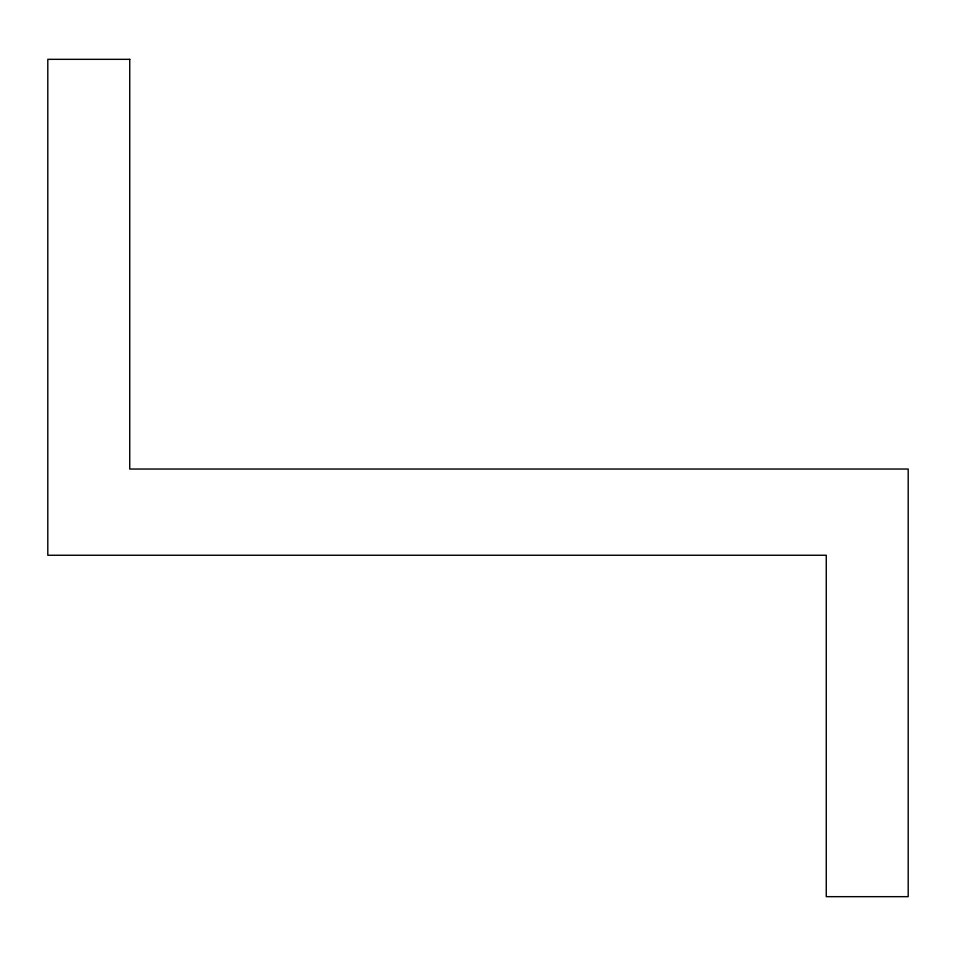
<?xml version="1.0" encoding="UTF-8"?>
<svg xmlns="http://www.w3.org/2000/svg" width="956" height="956" viewBox="0 0 956 956"><rect width="100%" height="100%" fill="white"/><g stroke="black" fill="none" stroke-linecap="round" stroke-linejoin="round"><path stroke-width="1.43" d="M129.741 59.332L47.8 59.332L47.8 555.245L826.259 555.245L826.259 896.668L908.2 896.668L908.2 469.038L129.741 469.038L129.741 59.332"/></g></svg>
